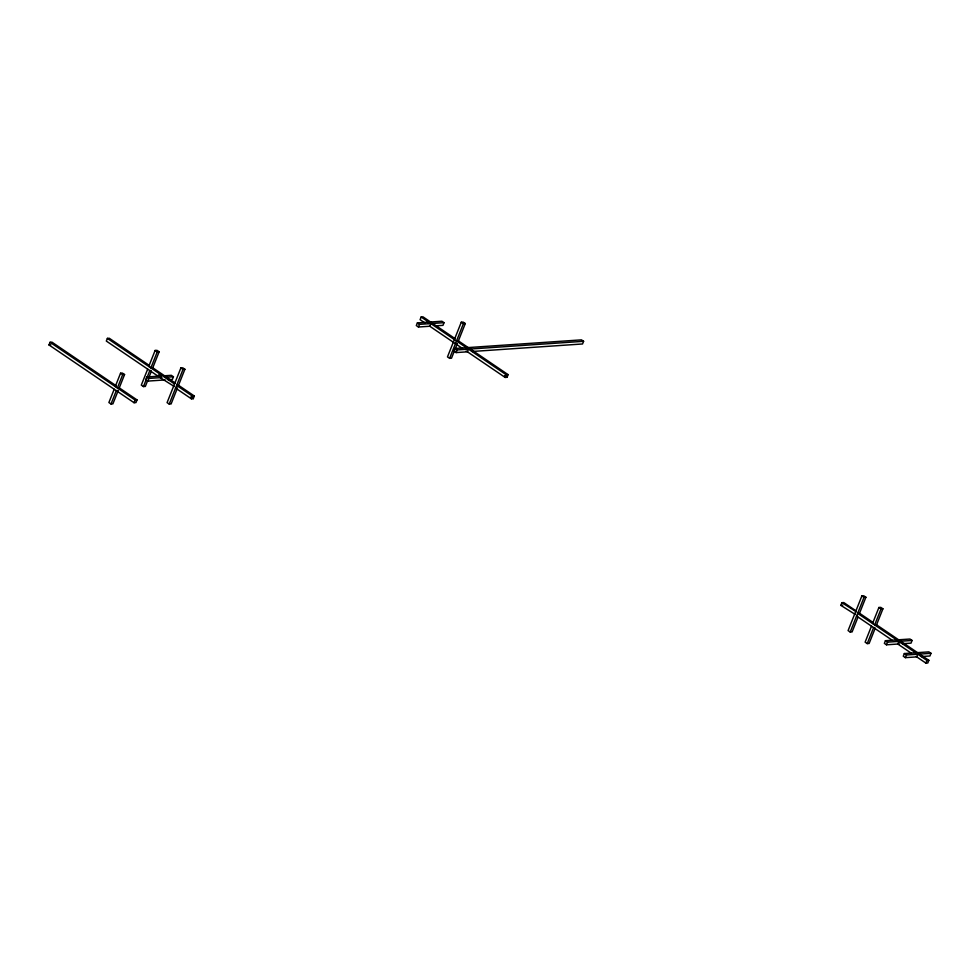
<?xml version="1.0" encoding="UTF-8"?>
<svg xmlns="http://www.w3.org/2000/svg" width="980" height="980" viewBox="0 0 980 980"><rect width="100%" height="100%" fill="white"/><g stroke="black" fill="none" stroke-linecap="round" stroke-linejoin="round"><path stroke-width="1.47" d="M119.009 388.509L124.57 374.544L122.684 374.666L117.379 387.994L119.266 387.872L137.016 399.913L135.951 402.584L134.064 402.719L49 344.96L50.066 342.29L51.952 342.155L115.885 385.569M149.377 365.491L109.27 338.259L107.383 338.382L106.318 341.052L158.111 376.21L158.638 374.875L160.769 376.32L160.242 377.655L174.403 386.573M114.195 389.219L108.89 402.547L111.01 403.993L112.896 403.858L117.906 391.302M124.57 374.544L122.439 373.098L120.552 373.221L115.248 386.549L116.191 386.488M111.01 403.993L116.314 390.665L118.2 390.53M134.064 402.719L135.13 400.048L137.016 399.913M147.686 369.129L141.316 385.128L143.447 386.573L145.334 386.438L147.539 380.901M152.5 368.419L159.128 351.783L156.996 350.338L155.11 350.473L148.74 366.471L149.683 366.398M161.222 376.002L146.792 376.982L145.726 379.652L147.858 381.098L165.167 379.909M143.447 386.573L149.805 370.575L150.749 370.514M159.128 351.783L157.241 351.918L150.871 367.916L152.758 367.782L175.432 383.18M148.642 378.121L151.398 371.2M147.858 381.098L148.911 378.427L161.908 377.545M164.101 375.805L171.316 375.316L173.448 376.761L172.382 379.419L168.058 379.713M176.523 388.007L175.579 388.08L191.394 398.811L193.281 398.676L194.334 396.018L192.448 396.141L176.645 385.41L178.532 385.287L184.889 369.288L182.77 367.843L180.883 367.966L167.09 402.633L169.221 404.066L171.108 403.944L177.466 387.945M169.221 404.066L183.003 369.411L184.889 369.288M191.394 398.811L192.448 396.141M428.174 323.474L428.701 322.138L417.382 322.91L416.316 325.568L418.448 327.014L429.987 326.23M455.026 338.602L423.041 316.883L421.155 317.005L420.089 319.676L425.124 323.094M418.448 327.014L419.514 324.356L430.833 323.584L429.767 326.242L462.438 348.427M430.061 323.339L430.588 322.004L441.907 321.232L444.038 322.677L442.972 325.348L435.757 325.838M457.452 340.942L458.395 340.881L465.28 323.547L463.16 322.114L461.274 322.236L447.48 356.892L449.612 358.337L451.498 358.215L457.329 343.551L456.386 343.613M449.612 358.337L463.393 323.682L465.28 323.547M472.336 351.477L582.537 343.968L583.59 341.31L581.471 339.864L455.038 348.476L453.973 351.146L456.104 352.579L467.423 351.82L468.489 349.149L506.219 374.764L508.106 374.642L507.04 377.3L505.153 377.435L466.211 350.987M456.104 352.579L457.17 349.921L583.59 341.31M465.831 349.039L466.358 347.704L421.155 317.005M467.717 348.905L468.244 347.582L458.395 340.881M505.153 377.435L506.219 374.764M855.393 614.534L840.84 605.358L841.906 602.7L843.792 602.565L856.042 610.883M915.663 652.778L857.647 613.382L859.534 613.247L865.891 597.261L863.772 595.816L861.886 595.938L848.092 630.593L850.211 632.039L852.098 631.916L857.941 617.253M850.211 632.039L864.005 597.384L865.891 597.261M871.477 626.159L865.12 642.157L867.239 643.603L869.125 643.468L875.201 628.229M876.304 625.448L882.919 608.813L880.787 607.367L878.901 607.502L872.543 623.501L873.486 623.427M867.239 643.603L873.609 627.604L874.552 627.543M882.919 608.813L881.032 608.948L874.662 624.934L876.549 624.811L917.55 652.643M896.737 639.928L885.418 640.7L884.364 643.37L886.484 644.803L899.469 643.921M886.484 644.803L887.549 642.145L898.868 641.373L897.803 644.032L911.253 653.17M900.228 642.574L900.755 641.239L912.074 640.467L911.02 643.137L902.36 643.725M921.445 656.563L929.934 655.988L931 653.317L928.869 651.872L904.344 653.55L903.278 656.208L905.41 657.654L916.729 656.882L917.795 654.223L926.97 660.459L928.856 660.324L927.803 662.995L925.916 663.117L916.141 656.477M905.41 657.654L906.476 654.995L931 653.317M925.916 663.117L926.97 660.459M49 344.96L50.887 344.825M432.719 323.449L444.038 322.677M164.787 377.349L173.448 376.761M840.84 605.358L842.739 605.236M856.459 611.875L841.906 602.7M857.524 615.979L856.581 616.04L891.898 640.026M898.623 639.793L909.955 639.034L912.074 640.467M461.274 322.236L463.393 323.682M861.886 595.938L864.005 597.384M878.901 607.502L881.032 608.948M470.376 349.015L508.106 374.642M858.492 612.549L873.205 622.533M919.681 654.089L928.856 660.324M504.529 375.597L507.04 377.3M417.382 322.91L419.514 324.356M455.038 348.476L457.17 349.921M885.418 640.7L887.549 642.145M904.344 653.55L906.476 654.995M155.11 350.473L157.241 351.918M180.883 367.966L183.003 369.411M177.956 384.895L194.334 396.018M107.383 338.382L174.514 383.964M190.782 396.986L193.281 398.676M146.792 376.982L148.911 378.427M120.552 373.221L122.684 374.666M50.066 342.29L135.13 400.048"/></g></svg>
